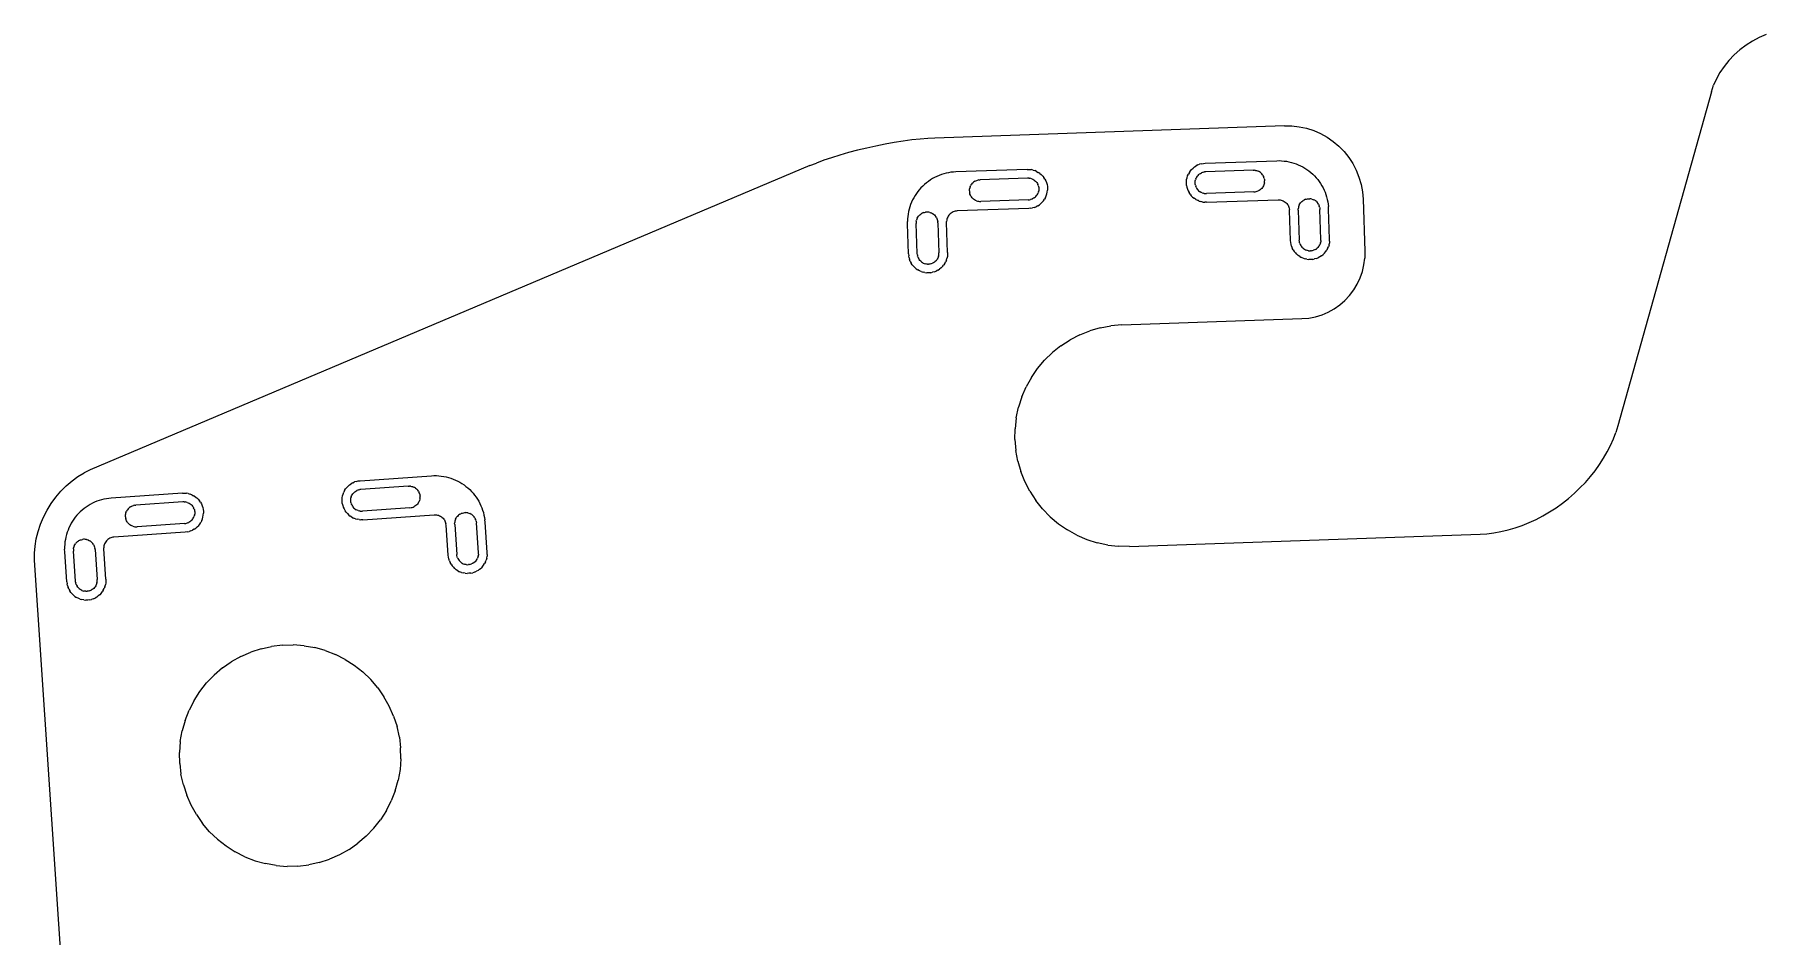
# Model space of a CAD drawing. Extents: x -45 to 62, y -48 to 31.
# Drawn here: x -44.66 to -4.9, y 10.12 to 30.88 of the extents above; entities that cross this region are included whole.
import ezdxf

# ---------------------------------------------------------------- set-up
doc = ezdxf.new("R2010")
doc.units = 0

msp = doc.modelspace()

# ---------------------------------------------------------------- linework, layer by layer
for p, q in [((-5.257, 30.629), (-5.398, 30.522)), ((-5.109, 30.724), (-5.257, 30.629)), ((-4.954, 30.806), (-5.109, 30.724)), ((-4.795, 30.875), (-4.954, 30.806)), ((-5.651, 30.278), (-5.76, 30.143)), ((-5.53, 30.405), (-5.651, 30.278)), ((-5.398, 30.522), (-5.53, 30.405)), ((-5.937, 29.856), (-6.004, 29.707)), ((-5.856, 30.002), (-5.937, 29.856)), ((-5.76, 30.143), (-5.856, 30.002)), ((-6.054, 29.556), (-8.206, 21.871)), ((-6.054, 29.556), (-6.004, 29.707)), ((-15.883, 28.775), (-23.929, 28.494)), ((-15.883, 28.775), (-15.712, 28.773)), ((-15.712, 28.773), (-15.541, 28.754)), ((-15.541, 28.754), (-15.373, 28.718)), ((-15.373, 28.718), (-15.21, 28.666)), ((-15.21, 28.666), (-15.052, 28.598)), ((-25.5, 28.262), (-25.711, 28.211)), ((-25.287, 28.309), (-25.5, 28.262)), ((-25.074, 28.352), (-25.287, 28.309)), ((-24.864, 28.39), (-25.074, 28.352)), ((-24.658, 28.422), (-24.864, 28.39)), ((-24.46, 28.45), (-24.658, 28.422)), ((-24.271, 28.471), (-24.46, 28.45)), ((-24.093, 28.486), (-24.271, 28.471)), ((-23.929, 28.494), (-24.093, 28.486)), ((-15.052, 28.598), (-14.902, 28.515)), ((-14.902, 28.515), (-14.76, 28.417)), ((-14.76, 28.417), (-14.629, 28.306)), ((-14.629, 28.306), (-14.51, 28.183)), ((-26.81, 27.858), (-43.373, 20.859)), ((-26.81, 27.858), (-26.657, 27.919)), ((-26.49, 27.981), (-26.657, 27.919)), ((-26.31, 28.041), (-26.49, 27.981)), ((-26.118, 28.1), (-26.31, 28.041)), ((-25.918, 28.157), (-26.118, 28.1)), ((-25.711, 28.211), (-25.918, 28.157)), ((-17.952, 27.83), (-17.987, 27.803)), ((-17.952, 27.83), (-17.915, 27.854)), ((-17.876, 27.874), (-17.915, 27.854)), ((-17.876, 27.874), (-17.835, 27.891)), ((-17.793, 27.903), (-17.835, 27.891)), ((-17.793, 27.903), (-17.749, 27.911)), ((-17.749, 27.911), (-17.705, 27.915)), ((-17.705, 27.915), (-16.061, 27.972)), ((-16.061, 27.972), (-16.004, 27.973)), ((-16.004, 27.973), (-15.948, 27.97)), ((-15.948, 27.97), (-15.891, 27.965)), ((-15.891, 27.965), (-15.835, 27.958)), ((-15.835, 27.958), (-15.779, 27.947)), ((-15.779, 27.947), (-15.724, 27.934)), ((-15.724, 27.934), (-15.67, 27.918)), ((-15.67, 27.918), (-15.616, 27.9)), ((-15.616, 27.9), (-15.564, 27.878)), ((-15.564, 27.878), (-15.512, 27.855)), ((-15.512, 27.855), (-15.462, 27.829)), ((-14.51, 28.183), (-14.403, 28.049)), ((-14.403, 28.049), (-14.309, 27.905)), ((-14.309, 27.905), (-14.231, 27.753)), ((-24.126, 27.463), (-24.17, 27.427)), ((-24.081, 27.497), (-24.126, 27.463)), ((-24.034, 27.529), (-24.081, 27.497)), ((-23.986, 27.559), (-24.034, 27.529)), ((-23.936, 27.586), (-23.986, 27.559)), ((-23.885, 27.611), (-23.936, 27.586)), ((-23.833, 27.633), (-23.885, 27.611)), ((-23.78, 27.653), (-23.833, 27.633)), ((-23.726, 27.67), (-23.78, 27.653)), ((-23.671, 27.684), (-23.726, 27.67)), ((-23.616, 27.696), (-23.671, 27.684)), ((-23.56, 27.705), (-23.616, 27.696)), ((-23.503, 27.711), (-23.56, 27.705)), ((-23.447, 27.714), (-23.503, 27.711)), ((-21.803, 27.772), (-23.447, 27.714)), ((-23.085, 27.435), (-23.099, 27.415)), ((-23.069, 27.454), (-23.085, 27.435)), ((-23.069, 27.454), (-23.051, 27.471)), ((-23.032, 27.486), (-23.051, 27.471)), ((-23.012, 27.499), (-23.032, 27.486)), ((-23.012, 27.499), (-22.99, 27.511)), ((-22.99, 27.511), (-22.967, 27.52)), ((-22.967, 27.52), (-22.944, 27.527)), ((-22.919, 27.531), (-22.944, 27.527)), ((-22.919, 27.531), (-22.89, 27.533)), ((-21.801, 27.571), (-22.89, 27.533)), ((-21.803, 27.772), (-21.759, 27.771)), ((-21.771, 27.571), (-21.801, 27.571)), ((-21.771, 27.571), (-21.747, 27.568)), ((-21.759, 27.771), (-21.715, 27.766)), ((-21.723, 27.563), (-21.747, 27.568)), ((-21.699, 27.556), (-21.723, 27.563)), ((-21.671, 27.757), (-21.715, 27.766)), ((-21.699, 27.556), (-21.677, 27.546)), ((-21.677, 27.546), (-21.656, 27.534)), ((-21.671, 27.757), (-21.629, 27.743)), ((-21.656, 27.534), (-21.635, 27.52)), ((-21.635, 27.52), (-21.617, 27.504)), ((-21.589, 27.726), (-21.629, 27.743)), ((-21.617, 27.504), (-21.6, 27.487)), ((-21.6, 27.487), (-21.584, 27.468)), ((-21.589, 27.726), (-21.55, 27.704)), ((-21.584, 27.468), (-21.571, 27.447)), ((-21.571, 27.447), (-21.56, 27.425)), ((-21.514, 27.679), (-21.55, 27.704)), ((-21.514, 27.679), (-21.48, 27.651)), ((-21.48, 27.651), (-21.449, 27.619)), ((-21.449, 27.619), (-21.422, 27.585)), ((-21.398, 27.548), (-21.422, 27.585)), ((-21.398, 27.548), (-21.377, 27.508)), ((-21.377, 27.508), (-21.361, 27.467)), ((-21.361, 27.467), (-21.349, 27.425)), ((-18.139, 27.493), (-18.134, 27.537)), ((-18.139, 27.449), (-18.139, 27.493)), ((-18.135, 27.405), (-18.139, 27.449)), ((-18.134, 27.537), (-18.124, 27.58)), ((-18.124, 27.58), (-18.111, 27.622)), ((-18.111, 27.622), (-18.093, 27.663)), ((-18.072, 27.702), (-18.093, 27.663)), ((-18.072, 27.702), (-18.047, 27.738)), ((-18.047, 27.738), (-18.019, 27.772)), ((-18.019, 27.772), (-17.987, 27.803)), ((-17.939, 27.481), (-17.936, 27.505)), ((-17.939, 27.456), (-17.939, 27.481)), ((-17.937, 27.432), (-17.939, 27.456)), ((-17.933, 27.408), (-17.937, 27.432)), ((-17.936, 27.505), (-17.931, 27.529)), ((-17.923, 27.552), (-17.931, 27.529)), ((-17.923, 27.552), (-17.914, 27.575)), ((-17.914, 27.575), (-17.902, 27.596)), ((-17.902, 27.596), (-17.888, 27.617)), ((-17.888, 27.617), (-17.872, 27.635)), ((-17.872, 27.635), (-17.855, 27.652)), ((-17.855, 27.652), (-17.835, 27.668)), ((-17.835, 27.668), (-17.815, 27.681)), ((-17.815, 27.681), (-17.793, 27.692)), ((-17.77, 27.701), (-17.793, 27.692)), ((-17.747, 27.708), (-17.77, 27.701)), ((-17.747, 27.708), (-17.723, 27.712)), ((-17.693, 27.715), (-17.723, 27.712)), ((-16.604, 27.753), (-17.693, 27.715)), ((-16.604, 27.753), (-16.574, 27.753)), ((-16.55, 27.75), (-16.574, 27.753)), ((-16.55, 27.75), (-16.526, 27.745)), ((-16.526, 27.745), (-16.503, 27.737)), ((-16.503, 27.737), (-16.48, 27.728)), ((-16.459, 27.716), (-16.48, 27.728)), ((-16.438, 27.702), (-16.459, 27.716)), ((-16.438, 27.702), (-16.42, 27.686)), ((-16.403, 27.668), (-16.42, 27.686)), ((-16.387, 27.649), (-16.403, 27.668)), ((-16.374, 27.629), (-16.387, 27.649)), ((-16.374, 27.629), (-16.363, 27.607)), ((-16.354, 27.584), (-16.363, 27.607)), ((-16.349, 27.439), (-16.356, 27.416)), ((-16.347, 27.561), (-16.354, 27.584)), ((-16.344, 27.463), (-16.349, 27.439)), ((-16.347, 27.561), (-16.343, 27.536)), ((-16.344, 27.463), (-16.341, 27.487)), ((-16.343, 27.536), (-16.34, 27.512)), ((-16.341, 27.487), (-16.34, 27.512)), ((-15.462, 27.829), (-15.413, 27.8)), ((-15.413, 27.8), (-15.366, 27.769)), ((-15.366, 27.769), (-15.32, 27.736)), ((-15.32, 27.736), (-15.276, 27.7)), ((-15.276, 27.7), (-15.233, 27.662)), ((-15.233, 27.662), (-15.193, 27.623)), ((-15.193, 27.623), (-15.154, 27.581)), ((-15.154, 27.581), (-15.118, 27.538)), ((-15.118, 27.538), (-15.083, 27.493)), ((-15.083, 27.493), (-15.052, 27.446)), ((-15.052, 27.446), (-15.022, 27.397)), ((-14.231, 27.753), (-14.167, 27.593)), ((-14.167, 27.593), (-14.12, 27.428)), ((-24.443, 27.068), (-24.467, 27.017)), ((-24.417, 27.119), (-24.443, 27.068)), ((-24.388, 27.168), (-24.417, 27.119)), ((-24.357, 27.215), (-24.388, 27.168)), ((-24.324, 27.261), (-24.357, 27.215)), ((-24.289, 27.305), (-24.324, 27.261)), ((-24.251, 27.348), (-24.289, 27.305)), ((-24.211, 27.388), (-24.251, 27.348)), ((-24.17, 27.427), (-24.211, 27.388)), ((-23.136, 27.299), (-23.133, 27.324)), ((-23.136, 27.275), (-23.136, 27.299)), ((-23.136, 27.275), (-23.134, 27.25)), ((-23.134, 27.25), (-23.129, 27.226)), ((-23.128, 27.348), (-23.133, 27.324)), ((-23.123, 27.203), (-23.129, 27.226)), ((-23.12, 27.371), (-23.128, 27.348)), ((-23.114, 27.18), (-23.123, 27.203)), ((-23.12, 27.371), (-23.111, 27.393)), ((-23.102, 27.158), (-23.114, 27.18)), ((-23.099, 27.415), (-23.111, 27.393)), ((-23.089, 27.137), (-23.102, 27.158)), ((-23.074, 27.118), (-23.089, 27.137)), ((-23.057, 27.101), (-23.074, 27.118)), ((-23.038, 27.085), (-23.057, 27.101)), ((-23.018, 27.071), (-23.038, 27.085)), ((-22.996, 27.059), (-23.018, 27.071)), ((-22.974, 27.049), (-22.996, 27.059)), ((-22.974, 27.049), (-22.95, 27.042)), ((-22.95, 27.042), (-22.926, 27.037)), ((-22.926, 27.037), (-22.902, 27.034)), ((-22.902, 27.034), (-22.873, 27.034)), ((-21.783, 27.072), (-22.873, 27.034)), ((-21.783, 27.072), (-21.754, 27.074)), ((-21.754, 27.074), (-21.73, 27.079)), ((-21.706, 27.085), (-21.73, 27.079)), ((-21.706, 27.085), (-21.683, 27.095)), ((-21.662, 27.106), (-21.683, 27.095)), ((-21.641, 27.119), (-21.662, 27.106)), ((-21.641, 27.119), (-21.622, 27.134)), ((-21.622, 27.134), (-21.604, 27.151)), ((-21.604, 27.151), (-21.588, 27.17)), ((-21.588, 27.17), (-21.575, 27.19)), ((-21.575, 27.19), (-21.563, 27.212)), ((-21.563, 27.212), (-21.553, 27.234)), ((-21.551, 27.403), (-21.56, 27.425)), ((-21.546, 27.258), (-21.553, 27.234)), ((-21.551, 27.403), (-21.544, 27.379)), ((-21.546, 27.258), (-21.54, 27.282)), ((-21.544, 27.379), (-21.539, 27.355)), ((-21.538, 27.306), (-21.54, 27.282)), ((-21.539, 27.355), (-21.537, 27.331)), ((-21.537, 27.331), (-21.538, 27.306)), ((-21.458, 27.015), (-21.429, 27.049)), ((-21.429, 27.049), (-21.404, 27.085)), ((-21.383, 27.124), (-21.404, 27.085)), ((-21.383, 27.124), (-21.365, 27.164)), ((-21.365, 27.164), (-21.352, 27.206)), ((-21.352, 27.206), (-21.343, 27.249)), ((-21.349, 27.425), (-21.341, 27.382)), ((-21.343, 27.249), (-21.338, 27.293)), ((-21.341, 27.382), (-21.337, 27.338)), ((-21.337, 27.338), (-21.338, 27.293)), ((-18.135, 27.405), (-18.127, 27.362)), ((-18.127, 27.362), (-18.115, 27.319)), ((-18.115, 27.319), (-18.099, 27.278)), ((-18.099, 27.278), (-18.079, 27.239)), ((-18.055, 27.202), (-18.079, 27.239)), ((-18.055, 27.202), (-18.027, 27.167)), ((-18.027, 27.167), (-17.996, 27.136)), ((-17.996, 27.136), (-17.963, 27.107)), ((-17.926, 27.082), (-17.963, 27.107)), ((-17.933, 27.408), (-17.926, 27.384)), ((-17.917, 27.361), (-17.926, 27.384)), ((-17.926, 27.082), (-17.888, 27.061)), ((-17.917, 27.361), (-17.905, 27.34)), ((-17.905, 27.34), (-17.892, 27.319)), ((-17.892, 27.319), (-17.877, 27.3)), ((-17.847, 27.043), (-17.888, 27.061)), ((-17.877, 27.3), (-17.86, 27.282)), ((-17.86, 27.282), (-17.841, 27.266)), ((-17.847, 27.043), (-17.805, 27.03)), ((-17.841, 27.266), (-17.821, 27.253)), ((-17.799, 27.241), (-17.821, 27.253)), ((-17.777, 27.231), (-17.799, 27.241)), ((-17.777, 27.231), (-17.754, 27.223)), ((-17.73, 27.218), (-17.754, 27.223)), ((-17.73, 27.218), (-17.705, 27.216)), ((-17.705, 27.216), (-17.676, 27.215)), ((-16.586, 27.253), (-17.676, 27.215)), ((-17.674, 27.015), (-16.03, 27.073)), ((-16.586, 27.253), (-16.557, 27.256)), ((-16.557, 27.256), (-16.533, 27.26)), ((-16.533, 27.26), (-16.509, 27.267)), ((-16.509, 27.267), (-16.487, 27.276)), ((-16.465, 27.287), (-16.487, 27.276)), ((-16.444, 27.301), (-16.465, 27.287)), ((-16.425, 27.316), (-16.444, 27.301)), ((-16.407, 27.333), (-16.425, 27.316)), ((-16.392, 27.352), (-16.407, 27.333)), ((-16.378, 27.372), (-16.392, 27.352)), ((-16.366, 27.393), (-16.378, 27.372)), ((-16.356, 27.416), (-16.366, 27.393)), ((-16.03, 27.073), (-16.005, 27.072)), ((-16.005, 27.072), (-15.98, 27.069)), ((-15.98, 27.069), (-15.955, 27.064)), ((-15.955, 27.064), (-15.932, 27.057)), ((-15.932, 27.057), (-15.909, 27.047)), ((-15.909, 27.047), (-15.887, 27.035)), ((-15.887, 27.035), (-15.866, 27.02)), ((-15.482, 27.035), (-15.499, 27.018)), ((-15.482, 27.035), (-15.462, 27.05)), ((-15.442, 27.063), (-15.462, 27.05)), ((-15.442, 27.063), (-15.42, 27.075)), ((-15.397, 27.084), (-15.42, 27.075)), ((-15.397, 27.084), (-15.374, 27.09)), ((-15.374, 27.09), (-15.35, 27.095)), ((-15.35, 27.095), (-15.325, 27.097)), ((-15.325, 27.097), (-15.301, 27.097)), ((-15.276, 27.094), (-15.301, 27.097)), ((-15.252, 27.089), (-15.276, 27.094)), ((-15.252, 27.089), (-15.229, 27.081)), ((-15.229, 27.081), (-15.206, 27.072)), ((-15.185, 27.06), (-15.206, 27.072)), ((-15.165, 27.046), (-15.185, 27.06)), ((-15.146, 27.03), (-15.165, 27.046)), ((-15.022, 27.397), (-14.995, 27.348)), ((-14.995, 27.348), (-14.97, 27.297)), ((-14.97, 27.297), (-14.948, 27.245)), ((-14.948, 27.245), (-14.928, 27.191)), ((-14.928, 27.191), (-14.911, 27.137)), ((-14.911, 27.137), (-14.897, 27.082)), ((-14.897, 27.082), (-14.885, 27.027)), ((-14.12, 27.428), (-14.089, 27.259)), ((-14.089, 27.259), (-14.074, 27.088)), ((-14.074, 27.088), (-14.032, 25.888)), ((-24.554, 26.689), (-24.559, 26.633)), ((-24.546, 26.745), (-24.554, 26.689)), ((-24.536, 26.801), (-24.546, 26.745)), ((-24.523, 26.856), (-24.536, 26.801)), ((-24.507, 26.911), (-24.523, 26.856)), ((-24.488, 26.964), (-24.507, 26.911)), ((-24.467, 27.017), (-24.488, 26.964)), ((-24.335, 26.65), (-24.345, 26.628)), ((-24.335, 26.65), (-24.323, 26.672)), ((-24.323, 26.672), (-24.31, 26.692)), ((-24.294, 26.711), (-24.31, 26.692)), ((-24.294, 26.711), (-24.276, 26.728)), ((-24.276, 26.728), (-24.257, 26.743)), ((-24.257, 26.743), (-24.236, 26.756)), ((-24.215, 26.767), (-24.236, 26.756)), ((-24.192, 26.777), (-24.215, 26.767)), ((-24.192, 26.777), (-24.168, 26.783)), ((-24.168, 26.783), (-24.144, 26.788)), ((-24.12, 26.79), (-24.144, 26.788)), ((-24.095, 26.789), (-24.12, 26.79)), ((-24.071, 26.787), (-24.095, 26.789)), ((-24.047, 26.782), (-24.071, 26.787)), ((-24.047, 26.782), (-24.024, 26.774)), ((-24.001, 26.764), (-24.024, 26.774)), ((-24.001, 26.764), (-23.98, 26.753)), ((-23.959, 26.739), (-23.98, 26.753)), ((-23.959, 26.739), (-23.941, 26.723)), ((-23.941, 26.723), (-23.924, 26.705)), ((-23.908, 26.686), (-23.924, 26.705)), ((-23.895, 26.666), (-23.908, 26.686)), ((-23.895, 26.666), (-23.884, 26.644)), ((-23.884, 26.644), (-23.875, 26.621)), ((-23.645, 26.649), (-23.653, 26.625)), ((-23.635, 26.672), (-23.645, 26.649)), ((-23.623, 26.694), (-23.635, 26.672)), ((-23.609, 26.715), (-23.623, 26.694)), ((-23.593, 26.734), (-23.609, 26.715)), ((-23.575, 26.751), (-23.593, 26.734)), ((-23.555, 26.767), (-23.575, 26.751)), ((-23.534, 26.78), (-23.555, 26.767)), ((-23.512, 26.792), (-23.534, 26.78)), ((-23.489, 26.801), (-23.512, 26.792)), ((-23.465, 26.808), (-23.489, 26.801)), ((-23.44, 26.813), (-23.465, 26.808)), ((-23.415, 26.815), (-23.44, 26.813)), ((-21.771, 26.872), (-23.415, 26.815)), ((-21.727, 26.876), (-21.771, 26.872)), ((-21.727, 26.876), (-21.684, 26.884)), ((-21.641, 26.896), (-21.684, 26.884)), ((-21.641, 26.896), (-21.6, 26.912)), ((-21.561, 26.933), (-21.6, 26.912)), ((-21.561, 26.933), (-21.524, 26.957)), ((-21.49, 26.984), (-21.524, 26.957)), ((-21.49, 26.984), (-21.458, 27.015)), ((-17.762, 27.021), (-17.805, 27.03)), ((-17.762, 27.021), (-17.718, 27.016)), ((-17.674, 27.015), (-17.718, 27.016)), ((-15.866, 27.02), (-15.847, 27.004)), ((-15.847, 27.004), (-15.829, 26.986)), ((-15.829, 26.986), (-15.814, 26.967)), ((-15.814, 26.967), (-15.8, 26.946)), ((-15.8, 26.946), (-15.789, 26.923)), ((-15.789, 26.923), (-15.78, 26.9)), ((-15.78, 26.9), (-15.773, 26.876)), ((-15.773, 26.876), (-15.768, 26.852)), ((-15.766, 26.827), (-15.768, 26.852)), ((-15.742, 26.132), (-15.766, 26.827)), ((-15.563, 26.887), (-15.566, 26.863)), ((-15.566, 26.834), (-15.566, 26.863)), ((-15.566, 26.834), (-15.542, 26.144)), ((-15.558, 26.911), (-15.563, 26.887)), ((-15.55, 26.935), (-15.558, 26.911)), ((-15.541, 26.957), (-15.55, 26.935)), ((-15.541, 26.957), (-15.529, 26.979)), ((-15.529, 26.979), (-15.515, 26.999)), ((-15.499, 27.018), (-15.515, 26.999)), ((-15.146, 27.03), (-15.129, 27.012)), ((-15.114, 26.993), (-15.129, 27.012)), ((-15.1, 26.973), (-15.114, 26.993)), ((-15.1, 26.973), (-15.089, 26.951)), ((-15.089, 26.951), (-15.08, 26.928)), ((-15.073, 26.905), (-15.08, 26.928)), ((-15.073, 26.905), (-15.069, 26.88)), ((-15.069, 26.88), (-15.066, 26.851)), ((-15.042, 26.161), (-15.066, 26.851)), ((-14.885, 27.027), (-14.876, 26.971)), ((-14.876, 26.971), (-14.87, 26.915)), ((-14.867, 26.858), (-14.87, 26.915)), ((-14.842, 26.163), (-14.867, 26.858)), ((-24.559, 26.633), (-24.561, 26.576)), ((-24.561, 26.52), (-24.561, 26.576)), ((-24.536, 25.825), (-24.561, 26.52)), ((-24.36, 26.556), (-24.361, 26.527)), ((-24.337, 25.837), (-24.361, 26.527)), ((-24.358, 26.58), (-24.36, 26.556)), ((-24.358, 26.58), (-24.352, 26.604)), ((-24.345, 26.628), (-24.352, 26.604)), ((-23.875, 26.621), (-23.868, 26.597)), ((-23.868, 26.597), (-23.864, 26.573)), ((-23.861, 26.544), (-23.864, 26.573)), ((-23.861, 26.544), (-23.837, 25.854)), ((-23.658, 26.601), (-23.661, 26.576)), ((-23.661, 26.551), (-23.661, 26.576)), ((-23.637, 25.856), (-23.661, 26.551)), ((-23.653, 26.625), (-23.658, 26.601)), ((-23.837, 25.825), (-23.837, 25.854)), ((-23.637, 25.856), (-23.638, 25.812)), ((-15.738, 26.088), (-15.742, 26.132)), ((-15.73, 26.045), (-15.738, 26.088)), ((-15.718, 26.002), (-15.73, 26.045)), ((-15.718, 26.002), (-15.702, 25.961)), ((-15.681, 25.922), (-15.702, 25.961)), ((-15.681, 25.922), (-15.657, 25.885)), ((-15.63, 25.85), (-15.657, 25.885)), ((-15.63, 25.85), (-15.61, 25.83)), ((-15.54, 26.115), (-15.542, 26.144)), ((-15.535, 26.091), (-15.54, 26.115)), ((-15.528, 26.067), (-15.535, 26.091)), ((-15.528, 26.067), (-15.519, 26.044)), ((-15.519, 26.044), (-15.508, 26.022)), ((-15.508, 26.022), (-15.495, 26.002)), ((-15.495, 26.002), (-15.479, 25.983)), ((-15.466, 25.969), (-15.479, 25.983)), ((-15.466, 25.969), (-15.462, 25.965)), ((-15.462, 25.965), (-15.444, 25.949)), ((-15.444, 25.949), (-15.423, 25.935)), ((-15.423, 25.935), (-15.402, 25.924)), ((-15.402, 25.924), (-15.38, 25.914)), ((-15.356, 25.906), (-15.38, 25.914)), ((-15.332, 25.901), (-15.356, 25.906)), ((-15.332, 25.901), (-15.308, 25.898)), ((-15.308, 25.898), (-15.283, 25.898)), ((-15.259, 25.9), (-15.283, 25.898)), ((-15.259, 25.9), (-15.235, 25.905)), ((-15.235, 25.905), (-15.211, 25.911)), ((-15.188, 25.92), (-15.211, 25.911)), ((-15.167, 25.932), (-15.188, 25.92)), ((-15.167, 25.932), (-15.146, 25.945)), ((-15.127, 25.96), (-15.146, 25.945)), ((-15.109, 25.977), (-15.127, 25.96)), ((-15.109, 25.977), (-15.094, 25.996)), ((-15.094, 25.996), (-15.08, 26.016)), ((-15.08, 26.016), (-15.068, 26.038)), ((-15.058, 26.06), (-15.068, 26.038)), ((-15.051, 26.084), (-15.058, 26.06)), ((-15.051, 26.084), (-15.046, 26.108)), ((-15.043, 26.132), (-15.046, 26.108)), ((-15.043, 26.132), (-15.042, 26.161)), ((-14.963, 25.841), (-14.934, 25.875)), ((-14.934, 25.875), (-14.909, 25.911)), ((-14.888, 25.95), (-14.909, 25.911)), ((-14.888, 25.95), (-14.871, 25.99)), ((-14.857, 26.032), (-14.871, 25.99)), ((-14.857, 26.032), (-14.848, 26.075)), ((-14.843, 26.119), (-14.848, 26.075)), ((-14.843, 26.119), (-14.842, 26.163)), ((-14.032, 25.888), (-14.035, 25.731)), ((-24.536, 25.825), (-24.533, 25.781)), ((-24.525, 25.738), (-24.533, 25.781)), ((-24.525, 25.738), (-24.512, 25.695)), ((-24.496, 25.654), (-24.512, 25.695)), ((-24.496, 25.654), (-24.476, 25.615)), ((-24.452, 25.578), (-24.476, 25.615)), ((-24.452, 25.578), (-24.424, 25.543)), ((-24.424, 25.543), (-24.394, 25.512)), ((-24.36, 25.483), (-24.394, 25.512)), ((-24.36, 25.483), (-24.323, 25.458)), ((-24.334, 25.807), (-24.337, 25.837)), ((-24.334, 25.807), (-24.33, 25.783)), ((-24.323, 25.76), (-24.33, 25.783)), ((-24.323, 25.76), (-24.314, 25.737)), ((-24.285, 25.437), (-24.323, 25.458)), ((-24.314, 25.737), (-24.303, 25.715)), ((-24.289, 25.695), (-24.303, 25.715)), ((-24.274, 25.676), (-24.289, 25.695)), ((-24.257, 25.658), (-24.274, 25.676)), ((-24.257, 25.658), (-24.238, 25.642)), ((-24.238, 25.642), (-24.218, 25.628)), ((-24.197, 25.616), (-24.218, 25.628)), ((-24.197, 25.616), (-24.174, 25.607)), ((-24.174, 25.607), (-24.151, 25.599)), ((-24.127, 25.594), (-24.151, 25.599)), ((-24.102, 25.591), (-24.127, 25.594)), ((-24.102, 25.591), (-24.078, 25.591)), ((-24.054, 25.593), (-24.078, 25.591)), ((-24.029, 25.598), (-24.054, 25.593)), ((-24.029, 25.598), (-24.006, 25.604)), ((-24.006, 25.604), (-23.983, 25.613)), ((-23.961, 25.625), (-23.983, 25.613)), ((-23.941, 25.638), (-23.961, 25.625)), ((-23.922, 25.653), (-23.941, 25.638)), ((-23.904, 25.67), (-23.922, 25.653)), ((-23.9, 25.675), (-23.904, 25.67)), ((-23.9, 25.675), (-23.888, 25.689)), ((-23.861, 25.451), (-23.9, 25.431)), ((-23.874, 25.709), (-23.888, 25.689)), ((-23.862, 25.731), (-23.874, 25.709)), ((-23.853, 25.753), (-23.862, 25.731)), ((-23.861, 25.451), (-23.824, 25.475)), ((-23.845, 25.777), (-23.853, 25.753)), ((-23.845, 25.777), (-23.84, 25.8)), ((-23.84, 25.8), (-23.837, 25.825)), ((-23.789, 25.503), (-23.824, 25.475)), ((-23.758, 25.534), (-23.789, 25.503)), ((-23.758, 25.534), (-23.748, 25.546)), ((-23.748, 25.546), (-23.729, 25.567)), ((-23.704, 25.604), (-23.729, 25.567)), ((-23.704, 25.604), (-23.683, 25.642)), ((-23.665, 25.683), (-23.683, 25.642)), ((-23.665, 25.683), (-23.652, 25.725)), ((-23.642, 25.768), (-23.652, 25.725)), ((-23.638, 25.812), (-23.642, 25.768)), ((-15.61, 25.83), (-15.599, 25.819)), ((-15.565, 25.79), (-15.599, 25.819)), ((-15.529, 25.765), (-15.565, 25.79)), ((-15.529, 25.765), (-15.49, 25.744)), ((-15.45, 25.726), (-15.49, 25.744)), ((-15.45, 25.726), (-15.408, 25.713)), ((-15.364, 25.704), (-15.408, 25.713)), ((-15.364, 25.704), (-15.32, 25.699)), ((-15.276, 25.698), (-15.32, 25.699)), ((-15.232, 25.702), (-15.276, 25.698)), ((-15.232, 25.702), (-15.189, 25.71)), ((-15.146, 25.722), (-15.189, 25.71)), ((-15.146, 25.722), (-15.105, 25.738)), ((-15.066, 25.759), (-15.105, 25.738)), ((-15.029, 25.783), (-15.066, 25.759)), ((-15.029, 25.783), (-14.995, 25.81)), ((-14.963, 25.841), (-14.995, 25.81)), ((-14.089, 25.422), (-14.054, 25.575)), ((-14.054, 25.575), (-14.035, 25.731)), ((-24.244, 25.419), (-24.285, 25.437)), ((-24.244, 25.419), (-24.202, 25.406)), ((-24.159, 25.396), (-24.202, 25.406)), ((-24.159, 25.396), (-24.115, 25.392)), ((-24.071, 25.391), (-24.115, 25.392)), ((-24.027, 25.395), (-24.071, 25.391)), ((-24.027, 25.395), (-23.983, 25.403)), ((-23.941, 25.415), (-23.983, 25.403)), ((-23.941, 25.415), (-23.9, 25.431)), ((-14.288, 24.997), (-14.207, 25.131)), ((-14.207, 25.131), (-14.14, 25.274)), ((-14.14, 25.274), (-14.089, 25.422)), ((-14.736, 24.564), (-14.608, 24.654)), ((-14.608, 24.654), (-14.489, 24.757)), ((-14.489, 24.757), (-14.382, 24.871)), ((-14.382, 24.871), (-14.288, 24.997)), ((-19.628, 24.192), (-15.479, 24.337)), ((-15.479, 24.337), (-15.322, 24.35)), ((-15.322, 24.35), (-15.168, 24.38)), ((-15.168, 24.38), (-15.018, 24.426)), ((-15.018, 24.426), (-14.874, 24.487)), ((-14.874, 24.487), (-14.736, 24.564)), ((-20.596, 23.964), (-20.819, 23.849)), ((-20.596, 23.964), (-20.364, 24.056)), ((-20.123, 24.125), (-20.364, 24.056)), ((-20.123, 24.125), (-19.877, 24.171)), ((-19.628, 24.192), (-19.877, 24.171)), ((-21.404, 23.382), (-21.224, 23.557)), ((-21.029, 23.713), (-21.224, 23.557)), ((-21.029, 23.713), (-20.819, 23.849)), ((-21.707, 22.985), (-21.565, 23.191)), ((-21.565, 23.191), (-21.404, 23.382)), ((-21.927, 22.536), (-21.828, 22.766)), ((-21.707, 22.985), (-21.828, 22.766)), ((-22.056, 22.053), (-22.003, 22.298)), ((-21.927, 22.536), (-22.003, 22.298)), ((-22.056, 22.053), (-22.084, 21.804)), ((-8.206, 21.871), (-8.253, 21.72)), ((-22.087, 21.554), (-22.084, 21.804)), ((-22.087, 21.554), (-22.066, 21.305)), ((-8.376, 21.419), (-8.31, 21.569)), ((-8.31, 21.569), (-8.253, 21.72)), ((-22.021, 21.059), (-22.066, 21.305)), ((-8.629, 20.979), (-8.536, 21.123)), ((-8.536, 21.123), (-8.452, 21.27)), ((-8.452, 21.27), (-8.376, 21.419)), ((-43.795, 20.605), (-43.658, 20.705)), ((-43.658, 20.705), (-43.517, 20.789)), ((-43.373, 20.859), (-43.517, 20.789)), ((-37.16, 20.607), (-35.52, 20.721)), ((-35.52, 20.721), (-35.463, 20.724)), ((-35.463, 20.724), (-35.406, 20.724)), ((-35.406, 20.724), (-35.35, 20.721)), ((-35.35, 20.721), (-35.293, 20.715)), ((-35.293, 20.715), (-35.237, 20.706)), ((-35.237, 20.706), (-35.182, 20.695)), ((-35.182, 20.695), (-35.127, 20.681)), ((-35.127, 20.681), (-35.072, 20.665)), ((-22.021, 21.059), (-21.952, 20.818)), ((-21.859, 20.586), (-21.952, 20.818)), ((-8.956, 20.568), (-8.84, 20.701)), ((-8.84, 20.701), (-8.731, 20.838)), ((-8.731, 20.838), (-8.629, 20.979)), ((-44.166, 20.23), (-44.05, 20.366)), ((-44.05, 20.366), (-43.926, 20.492)), ((-43.926, 20.492), (-43.795, 20.605)), ((-41.25, 20.321), (-42.891, 20.206)), ((-41.25, 20.321), (-41.206, 20.322)), ((-41.206, 20.322), (-41.162, 20.318)), ((-41.119, 20.31), (-41.162, 20.318)), ((-41.119, 20.31), (-41.076, 20.298)), ((-41.035, 20.282), (-41.076, 20.298)), ((-41.035, 20.282), (-40.996, 20.262)), ((-37.568, 20.258), (-37.556, 20.301)), ((-37.556, 20.301), (-37.54, 20.342)), ((-37.52, 20.381), (-37.54, 20.342)), ((-37.52, 20.381), (-37.496, 20.418)), ((-37.496, 20.418), (-37.469, 20.453)), ((-37.469, 20.453), (-37.438, 20.485)), ((-37.405, 20.514), (-37.438, 20.485)), ((-37.405, 20.514), (-37.368, 20.539)), ((-37.33, 20.56), (-37.368, 20.539)), ((-37.357, 20.26), (-37.346, 20.282)), ((-37.346, 20.282), (-37.333, 20.302)), ((-37.333, 20.302), (-37.318, 20.322)), ((-37.33, 20.56), (-37.289, 20.578)), ((-37.318, 20.322), (-37.301, 20.339)), ((-37.301, 20.339), (-37.282, 20.355)), ((-37.247, 20.592), (-37.289, 20.578)), ((-37.282, 20.355), (-37.262, 20.369)), ((-37.262, 20.369), (-37.241, 20.381)), ((-37.247, 20.592), (-37.204, 20.601)), ((-37.218, 20.391), (-37.241, 20.381)), ((-37.195, 20.399), (-37.218, 20.391)), ((-37.204, 20.601), (-37.16, 20.607)), ((-37.195, 20.399), (-37.171, 20.404)), ((-37.142, 20.407), (-37.171, 20.404)), ((-36.054, 20.483), (-37.142, 20.407)), ((-36.054, 20.483), (-36.025, 20.484)), ((-36, 20.482), (-36.025, 20.484)), ((-36, 20.482), (-35.976, 20.478)), ((-35.976, 20.478), (-35.953, 20.471)), ((-35.953, 20.471), (-35.93, 20.462)), ((-35.908, 20.451), (-35.93, 20.462)), ((-35.887, 20.438), (-35.908, 20.451)), ((-35.887, 20.438), (-35.868, 20.423)), ((-35.85, 20.406), (-35.868, 20.423)), ((-35.834, 20.387), (-35.85, 20.406)), ((-35.82, 20.367), (-35.834, 20.387)), ((-35.82, 20.367), (-35.808, 20.346)), ((-35.798, 20.323), (-35.808, 20.346)), ((-35.791, 20.3), (-35.798, 20.323)), ((-35.791, 20.3), (-35.786, 20.276)), ((-35.786, 20.276), (-35.783, 20.252)), ((-35.072, 20.665), (-35.019, 20.645)), ((-35.019, 20.645), (-34.967, 20.623)), ((-34.967, 20.623), (-34.916, 20.599)), ((-34.916, 20.599), (-34.866, 20.572)), ((-34.866, 20.572), (-34.817, 20.543)), ((-34.817, 20.543), (-34.77, 20.511)), ((-34.77, 20.511), (-34.725, 20.477)), ((-34.725, 20.477), (-34.681, 20.441)), ((-34.681, 20.441), (-34.639, 20.403)), ((-34.639, 20.403), (-34.599, 20.362)), ((-34.599, 20.362), (-34.561, 20.32)), ((-34.561, 20.32), (-34.526, 20.276)), ((-34.526, 20.276), (-34.492, 20.231)), ((-21.744, 20.363), (-21.859, 20.586)), ((-21.744, 20.363), (-21.608, 20.153)), ((-9.344, 20.2), (-9.209, 20.317)), ((-9.209, 20.317), (-9.079, 20.44)), ((-9.079, 20.44), (-8.956, 20.568)), ((-44.449, 19.769), (-44.367, 19.93)), ((-44.367, 19.93), (-44.272, 20.084)), ((-44.272, 20.084), (-44.166, 20.23)), ((-43.604, 19.893), (-43.644, 19.853)), ((-43.562, 19.931), (-43.604, 19.893)), ((-43.518, 19.967), (-43.562, 19.931)), ((-43.472, 20.001), (-43.518, 19.967)), ((-43.425, 20.032), (-43.472, 20.001)), ((-43.376, 20.061), (-43.425, 20.032)), ((-43.326, 20.087), (-43.376, 20.061)), ((-43.275, 20.111), (-43.326, 20.087)), ((-43.222, 20.133), (-43.275, 20.111)), ((-43.169, 20.152), (-43.222, 20.133)), ((-43.115, 20.168), (-43.169, 20.152)), ((-43.06, 20.182), (-43.115, 20.168)), ((-43.004, 20.192), (-43.06, 20.182)), ((-42.948, 20.201), (-43.004, 20.192)), ((-42.891, 20.206), (-42.948, 20.201)), ((-42.553, 19.874), (-42.544, 19.897)), ((-42.533, 19.919), (-42.544, 19.897)), ((-42.52, 19.94), (-42.533, 19.919)), ((-42.505, 19.959), (-42.52, 19.94)), ((-42.505, 19.959), (-42.488, 19.977)), ((-42.469, 19.992), (-42.488, 19.977)), ((-42.449, 20.007), (-42.469, 19.992)), ((-42.449, 20.007), (-42.428, 20.019)), ((-42.428, 20.019), (-42.405, 20.028)), ((-42.405, 20.028), (-42.382, 20.036)), ((-42.358, 20.041), (-42.382, 20.036)), ((-42.358, 20.041), (-42.329, 20.045)), ((-41.241, 20.121), (-42.329, 20.045)), ((-41.212, 20.121), (-41.241, 20.121)), ((-41.212, 20.121), (-41.188, 20.119)), ((-41.163, 20.115), (-41.188, 20.119)), ((-41.14, 20.109), (-41.163, 20.115)), ((-41.14, 20.109), (-41.117, 20.1)), ((-41.117, 20.1), (-41.095, 20.089)), ((-41.095, 20.089), (-41.075, 20.075)), ((-41.075, 20.075), (-41.055, 20.06)), ((-41.055, 20.06), (-41.038, 20.043)), ((-41.038, 20.043), (-41.022, 20.025)), ((-41.022, 20.025), (-41.008, 20.005)), ((-41.008, 20.005), (-40.996, 19.983)), ((-40.959, 20.239), (-40.996, 20.262)), ((-40.986, 19.961), (-40.996, 19.983)), ((-40.986, 19.961), (-40.978, 19.937)), ((-40.978, 19.937), (-40.973, 19.913)), ((-40.973, 19.913), (-40.97, 19.889)), ((-40.97, 19.889), (-40.969, 19.865)), ((-40.959, 20.239), (-40.924, 20.211)), ((-40.924, 20.211), (-40.892, 20.181)), ((-40.892, 20.181), (-40.863, 20.147)), ((-40.838, 20.111), (-40.863, 20.147)), ((-40.838, 20.111), (-40.816, 20.073)), ((-40.816, 20.073), (-40.799, 20.032)), ((-40.799, 20.032), (-40.785, 19.99)), ((-40.785, 19.99), (-40.775, 19.947)), ((-40.775, 19.947), (-40.77, 19.903)), ((-40.77, 19.903), (-40.769, 19.859)), ((-37.579, 20.17), (-37.575, 20.215)), ((-37.578, 20.126), (-37.579, 20.17)), ((-37.573, 20.082), (-37.578, 20.126)), ((-37.575, 20.215), (-37.568, 20.258)), ((-37.573, 20.082), (-37.563, 20.039)), ((-37.563, 20.039), (-37.55, 19.997)), ((-37.55, 19.997), (-37.532, 19.957)), ((-37.532, 19.957), (-37.51, 19.918)), ((-37.485, 19.882), (-37.51, 19.918)), ((-37.485, 19.882), (-37.456, 19.849)), ((-37.379, 20.165), (-37.377, 20.189)), ((-37.378, 20.14), (-37.379, 20.165)), ((-37.375, 20.116), (-37.378, 20.14)), ((-37.377, 20.189), (-37.373, 20.213)), ((-37.37, 20.092), (-37.375, 20.116)), ((-37.366, 20.237), (-37.373, 20.213)), ((-37.37, 20.092), (-37.362, 20.069)), ((-37.366, 20.237), (-37.357, 20.26)), ((-37.353, 20.046), (-37.362, 20.069)), ((-37.353, 20.046), (-37.341, 20.025)), ((-37.341, 20.025), (-37.327, 20.005)), ((-37.327, 20.005), (-37.311, 19.986)), ((-37.311, 19.986), (-37.293, 19.969)), ((-37.293, 19.969), (-37.274, 19.954)), ((-37.274, 19.954), (-37.253, 19.941)), ((-37.231, 19.93), (-37.253, 19.941)), ((-37.208, 19.921), (-37.231, 19.93)), ((-37.208, 19.921), (-37.185, 19.914)), ((-37.161, 19.91), (-37.185, 19.914)), ((-37.161, 19.91), (-37.136, 19.908)), ((-37.136, 19.908), (-37.107, 19.909)), ((-36.019, 19.985), (-37.107, 19.909)), ((-36.019, 19.985), (-35.99, 19.988)), ((-35.99, 19.988), (-35.966, 19.993)), ((-35.966, 19.993), (-35.943, 20.001)), ((-35.943, 20.001), (-35.92, 20.011)), ((-35.899, 20.023), (-35.92, 20.011)), ((-35.879, 20.037), (-35.899, 20.023)), ((-35.86, 20.053), (-35.879, 20.037)), ((-35.843, 20.071), (-35.86, 20.053)), ((-35.828, 20.09), (-35.843, 20.071)), ((-35.815, 20.111), (-35.828, 20.09)), ((-35.804, 20.132), (-35.815, 20.111)), ((-35.795, 20.155), (-35.804, 20.132)), ((-35.788, 20.179), (-35.795, 20.155)), ((-35.784, 20.203), (-35.788, 20.179)), ((-35.784, 20.203), (-35.782, 20.227)), ((-35.782, 20.227), (-35.783, 20.252)), ((-34.492, 20.231), (-34.461, 20.183)), ((-34.461, 20.183), (-34.432, 20.135)), ((-34.432, 20.135), (-34.405, 20.085)), ((-34.405, 20.085), (-34.381, 20.033)), ((-34.381, 20.033), (-34.36, 19.981)), ((-34.36, 19.981), (-34.341, 19.927)), ((-34.341, 19.927), (-34.325, 19.873)), ((-21.452, 19.958), (-21.608, 20.153)), ((-21.452, 19.958), (-21.278, 19.778)), ((-9.935, 19.798), (-9.781, 19.888)), ((-9.781, 19.888), (-9.631, 19.985)), ((-9.631, 19.985), (-9.485, 20.089)), ((-9.485, 20.089), (-9.344, 20.2)), ((-44.576, 19.437), (-44.519, 19.605)), ((-44.519, 19.605), (-44.449, 19.769)), ((-43.865, 19.526), (-43.887, 19.473)), ((-43.841, 19.577), (-43.865, 19.526)), ((-43.814, 19.627), (-43.841, 19.577)), ((-43.784, 19.675), (-43.814, 19.627)), ((-43.753, 19.722), (-43.784, 19.675)), ((-43.719, 19.768), (-43.753, 19.722)), ((-43.683, 19.811), (-43.719, 19.768)), ((-43.644, 19.853), (-43.683, 19.811)), ((-42.566, 19.802), (-42.564, 19.827)), ((-42.566, 19.778), (-42.566, 19.802)), ((-42.566, 19.778), (-42.563, 19.753)), ((-42.56, 19.851), (-42.564, 19.827)), ((-42.563, 19.753), (-42.557, 19.729)), ((-42.553, 19.874), (-42.56, 19.851)), ((-42.55, 19.706), (-42.557, 19.729)), ((-42.54, 19.684), (-42.55, 19.706)), ((-42.528, 19.662), (-42.54, 19.684)), ((-42.514, 19.642), (-42.528, 19.662)), ((-42.498, 19.623), (-42.514, 19.642)), ((-42.48, 19.606), (-42.498, 19.623)), ((-42.461, 19.591), (-42.48, 19.606)), ((-42.44, 19.578), (-42.461, 19.591)), ((-42.419, 19.567), (-42.44, 19.578)), ((-42.396, 19.558), (-42.419, 19.567)), ((-42.396, 19.558), (-42.372, 19.552)), ((-42.372, 19.552), (-42.348, 19.547)), ((-42.348, 19.547), (-42.323, 19.545)), ((-42.323, 19.545), (-42.294, 19.546)), ((-41.207, 19.622), (-42.294, 19.546)), ((-41.207, 19.622), (-41.177, 19.625)), ((-41.177, 19.625), (-41.153, 19.631)), ((-41.13, 19.638), (-41.153, 19.631)), ((-41.13, 19.638), (-41.108, 19.648)), ((-41.086, 19.66), (-41.108, 19.648)), ((-41.066, 19.674), (-41.086, 19.66)), ((-41.066, 19.674), (-41.048, 19.69)), ((-41.048, 19.69), (-41.031, 19.708)), ((-41.031, 19.708), (-41.015, 19.727)), ((-40.98, 19.491), (-41.018, 19.469)), ((-41.015, 19.727), (-41.002, 19.748)), ((-41.002, 19.748), (-40.991, 19.77)), ((-40.991, 19.77), (-40.982, 19.792)), ((-40.976, 19.816), (-40.982, 19.792)), ((-40.98, 19.491), (-40.944, 19.516)), ((-40.976, 19.816), (-40.971, 19.84)), ((-40.969, 19.865), (-40.971, 19.84)), ((-40.91, 19.545), (-40.944, 19.516)), ((-40.91, 19.545), (-40.879, 19.576)), ((-40.879, 19.576), (-40.852, 19.611)), ((-40.852, 19.611), (-40.828, 19.648)), ((-40.808, 19.688), (-40.828, 19.648)), ((-40.808, 19.688), (-40.792, 19.729)), ((-40.792, 19.729), (-40.78, 19.771)), ((-40.78, 19.771), (-40.773, 19.815)), ((-40.773, 19.815), (-40.769, 19.859)), ((-37.456, 19.849), (-37.424, 19.818)), ((-37.424, 19.818), (-37.39, 19.791)), ((-37.352, 19.767), (-37.39, 19.791)), ((-37.352, 19.767), (-37.313, 19.747)), ((-37.272, 19.731), (-37.313, 19.747)), ((-37.272, 19.731), (-37.229, 19.719)), ((-37.186, 19.711), (-37.229, 19.719)), ((-37.186, 19.711), (-37.142, 19.708)), ((-37.098, 19.709), (-37.142, 19.708)), ((-37.098, 19.709), (-35.457, 19.824)), ((-35.457, 19.824), (-35.432, 19.824)), ((-35.432, 19.824), (-35.407, 19.822)), ((-35.407, 19.822), (-35.382, 19.818)), ((-35.382, 19.818), (-35.358, 19.811)), ((-35.358, 19.811), (-35.335, 19.802)), ((-35.335, 19.802), (-35.312, 19.791)), ((-35.312, 19.791), (-35.291, 19.777)), ((-35.291, 19.777), (-35.272, 19.762)), ((-35.272, 19.762), (-35.254, 19.744)), ((-35.254, 19.744), (-35.237, 19.725)), ((-35.237, 19.725), (-35.223, 19.705)), ((-35.223, 19.705), (-35.211, 19.683)), ((-35.211, 19.683), (-35.201, 19.66)), ((-35.201, 19.66), (-35.193, 19.636)), ((-35.193, 19.636), (-35.188, 19.612)), ((-35.185, 19.587), (-35.188, 19.612)), ((-35.136, 18.894), (-35.185, 19.587)), ((-34.984, 19.655), (-34.986, 19.63)), ((-34.985, 19.601), (-34.986, 19.63)), ((-34.985, 19.601), (-34.937, 18.912)), ((-34.979, 19.679), (-34.984, 19.655)), ((-34.973, 19.703), (-34.979, 19.679)), ((-34.964, 19.725), (-34.973, 19.703)), ((-34.964, 19.725), (-34.953, 19.747)), ((-34.953, 19.747), (-34.94, 19.768)), ((-34.924, 19.787), (-34.94, 19.768)), ((-34.908, 19.805), (-34.924, 19.787)), ((-34.908, 19.805), (-34.889, 19.821)), ((-34.869, 19.835), (-34.889, 19.821)), ((-34.869, 19.835), (-34.847, 19.847)), ((-34.825, 19.857), (-34.847, 19.847)), ((-34.825, 19.857), (-34.802, 19.864)), ((-34.802, 19.864), (-34.778, 19.87)), ((-34.778, 19.87), (-34.753, 19.873)), ((-34.753, 19.873), (-34.729, 19.873)), ((-34.704, 19.871), (-34.729, 19.873)), ((-34.68, 19.867), (-34.704, 19.871)), ((-34.68, 19.867), (-34.657, 19.86)), ((-34.657, 19.86), (-34.634, 19.851)), ((-34.612, 19.84), (-34.634, 19.851)), ((-34.591, 19.827), (-34.612, 19.84)), ((-34.572, 19.812), (-34.591, 19.827)), ((-34.572, 19.812), (-34.554, 19.795)), ((-34.539, 19.776), (-34.554, 19.795)), ((-34.524, 19.756), (-34.539, 19.776)), ((-34.524, 19.756), (-34.512, 19.735)), ((-34.512, 19.735), (-34.503, 19.712)), ((-34.495, 19.689), (-34.503, 19.712)), ((-34.495, 19.689), (-34.49, 19.665)), ((-34.49, 19.665), (-34.486, 19.636)), ((-34.438, 18.947), (-34.486, 19.636)), ((-34.325, 19.873), (-34.311, 19.818)), ((-34.311, 19.818), (-34.3, 19.762)), ((-34.3, 19.762), (-34.292, 19.706)), ((-34.287, 19.65), (-34.292, 19.706)), ((-34.238, 18.956), (-34.287, 19.65)), ((-21.278, 19.778), (-21.087, 19.617)), ((-21.087, 19.617), (-20.881, 19.475)), ((-10.736, 19.474), (-10.573, 19.521)), ((-10.573, 19.521), (-10.411, 19.578)), ((-10.411, 19.578), (-10.25, 19.643)), ((-10.25, 19.643), (-10.091, 19.716)), ((-10.091, 19.716), (-9.935, 19.798)), ((-44.657, 18.938), (-44.645, 19.102)), ((-44.645, 19.102), (-44.618, 19.269)), ((-44.618, 19.269), (-44.576, 19.437)), ((-43.965, 19.086), (-43.966, 19.03)), ((-43.962, 19.143), (-43.965, 19.086)), ((-43.957, 19.199), (-43.962, 19.143)), ((-43.948, 19.255), (-43.957, 19.199)), ((-43.937, 19.311), (-43.948, 19.255)), ((-43.923, 19.366), (-43.937, 19.311)), ((-43.906, 19.42), (-43.923, 19.366)), ((-43.887, 19.473), (-43.906, 19.42)), ((-43.751, 19.089), (-43.758, 19.065)), ((-43.742, 19.112), (-43.751, 19.089)), ((-43.742, 19.112), (-43.731, 19.133)), ((-43.731, 19.133), (-43.718, 19.154)), ((-43.703, 19.173), (-43.718, 19.154)), ((-43.703, 19.173), (-43.686, 19.191)), ((-43.686, 19.191), (-43.667, 19.207)), ((-43.667, 19.207), (-43.647, 19.221)), ((-43.626, 19.233), (-43.647, 19.221)), ((-43.604, 19.243), (-43.626, 19.233)), ((-43.604, 19.243), (-43.58, 19.25)), ((-43.58, 19.25), (-43.556, 19.256)), ((-43.532, 19.259), (-43.556, 19.256)), ((-43.507, 19.259), (-43.532, 19.259)), ((-43.483, 19.257), (-43.507, 19.259)), ((-43.459, 19.253), (-43.483, 19.257)), ((-43.459, 19.253), (-43.435, 19.246)), ((-43.412, 19.237), (-43.435, 19.246)), ((-43.412, 19.237), (-43.391, 19.226)), ((-43.37, 19.213), (-43.391, 19.226)), ((-43.37, 19.213), (-43.351, 19.198)), ((-43.351, 19.198), (-43.333, 19.181)), ((-43.317, 19.162), (-43.333, 19.181)), ((-43.303, 19.142), (-43.317, 19.162)), ((-43.303, 19.142), (-43.291, 19.121)), ((-43.291, 19.121), (-43.281, 19.098)), ((-43.281, 19.098), (-43.274, 19.075)), ((-43.064, 19.086), (-43.066, 19.061)), ((-43.06, 19.11), (-43.064, 19.086)), ((-43.053, 19.135), (-43.06, 19.11)), ((-43.044, 19.158), (-43.053, 19.135)), ((-43.032, 19.18), (-43.044, 19.158)), ((-43.019, 19.201), (-43.032, 19.18)), ((-43.003, 19.221), (-43.019, 19.201)), ((-42.986, 19.239), (-43.003, 19.221)), ((-42.967, 19.255), (-42.986, 19.239)), ((-42.947, 19.27), (-42.967, 19.255)), ((-42.925, 19.282), (-42.947, 19.27)), ((-42.902, 19.292), (-42.925, 19.282)), ((-42.878, 19.3), (-42.902, 19.292)), ((-42.854, 19.305), (-42.878, 19.3)), ((-42.829, 19.308), (-42.854, 19.305)), ((-41.188, 19.423), (-42.829, 19.308)), ((-41.144, 19.428), (-41.188, 19.423)), ((-41.144, 19.428), (-41.101, 19.438)), ((-41.059, 19.451), (-41.101, 19.438)), ((-41.059, 19.451), (-41.018, 19.469)), ((-20.662, 19.354), (-20.881, 19.475)), ((-20.662, 19.354), (-20.432, 19.255)), ((-20.432, 19.255), (-20.193, 19.179)), ((-19.949, 19.126), (-20.193, 19.179)), ((-19.949, 19.126), (-19.7, 19.098)), ((-19.45, 19.095), (-19.7, 19.098)), ((-19.45, 19.095), (-11.378, 19.377)), ((-11.378, 19.377), (-11.22, 19.387)), ((-11.22, 19.387), (-11.06, 19.407)), ((-11.06, 19.407), (-10.898, 19.436)), ((-10.898, 19.436), (-10.736, 19.474)), ((-44.655, 18.778), (-44.657, 18.938)), ((-42.93, -7.056), (-44.655, 18.778)), ((-43.963, 18.973), (-43.966, 19.03)), ((-43.915, 18.28), (-43.963, 18.973)), ((-43.762, 19.041), (-43.764, 19.017)), ((-43.764, 19.017), (-43.764, 18.987)), ((-43.715, 18.299), (-43.764, 18.987)), ((-43.762, 19.041), (-43.758, 19.065)), ((-43.274, 19.075), (-43.268, 19.051)), ((-43.265, 19.022), (-43.268, 19.051)), ((-43.265, 19.022), (-43.217, 18.334)), ((-43.065, 19.036), (-43.066, 19.061)), ((-43.017, 18.343), (-43.065, 19.036)), ((-35.131, 18.85), (-35.136, 18.894)), ((-35.121, 18.807), (-35.131, 18.85)), ((-35.108, 18.765), (-35.121, 18.807)), ((-35.108, 18.765), (-35.09, 18.724)), ((-35.068, 18.686), (-35.09, 18.724)), ((-35.068, 18.686), (-35.043, 18.65)), ((-34.933, 18.883), (-34.937, 18.912)), ((-34.928, 18.859), (-34.933, 18.883)), ((-34.921, 18.836), (-34.928, 18.859)), ((-34.921, 18.836), (-34.911, 18.814)), ((-34.911, 18.814), (-34.899, 18.792)), ((-34.899, 18.792), (-34.885, 18.772)), ((-34.885, 18.772), (-34.869, 18.754)), ((-34.855, 18.741), (-34.869, 18.754)), ((-34.855, 18.741), (-34.851, 18.737)), ((-34.851, 18.737), (-34.832, 18.721)), ((-34.832, 18.721), (-34.811, 18.708)), ((-34.811, 18.708), (-34.789, 18.697)), ((-34.789, 18.697), (-34.766, 18.688)), ((-34.743, 18.682), (-34.766, 18.688)), ((-34.621, 18.684), (-34.598, 18.692)), ((-34.576, 18.702), (-34.598, 18.692)), ((-34.554, 18.714), (-34.576, 18.702)), ((-34.554, 18.714), (-34.534, 18.728)), ((-34.516, 18.744), (-34.534, 18.728)), ((-34.499, 18.761), (-34.516, 18.744)), ((-34.499, 18.761), (-34.484, 18.78)), ((-34.484, 18.78), (-34.47, 18.801)), ((-34.47, 18.801), (-34.459, 18.823)), ((-34.45, 18.846), (-34.459, 18.823)), ((-34.444, 18.869), (-34.45, 18.846)), ((-34.444, 18.869), (-34.439, 18.894)), ((-34.438, 18.918), (-34.439, 18.894)), ((-34.438, 18.918), (-34.438, 18.947)), ((-34.32, 18.665), (-34.296, 18.702)), ((-34.276, 18.741), (-34.296, 18.702)), ((-34.276, 18.741), (-34.26, 18.782)), ((-34.248, 18.825), (-34.26, 18.782)), ((-34.248, 18.825), (-34.241, 18.868)), ((-34.237, 18.912), (-34.241, 18.868)), ((-34.237, 18.912), (-34.238, 18.956)), ((-43.712, 18.269), (-43.715, 18.299)), ((-43.218, 18.28), (-43.216, 18.304)), ((-43.216, 18.304), (-43.217, 18.334)), ((-43.016, 18.298), (-43.019, 18.254)), ((-43.017, 18.343), (-43.016, 18.298)), ((-35.014, 18.616), (-35.043, 18.65)), ((-35.014, 18.616), (-34.994, 18.596)), ((-34.994, 18.596), (-34.982, 18.585)), ((-34.948, 18.558), (-34.982, 18.585)), ((-34.91, 18.534), (-34.948, 18.558)), ((-34.91, 18.534), (-34.871, 18.514)), ((-34.83, 18.498), (-34.871, 18.514)), ((-34.83, 18.498), (-34.787, 18.486)), ((-34.744, 18.479), (-34.787, 18.486)), ((-34.744, 18.479), (-34.7, 18.475)), ((-34.719, 18.677), (-34.743, 18.682)), ((-34.719, 18.677), (-34.694, 18.675)), ((-34.656, 18.476), (-34.7, 18.475)), ((-34.694, 18.675), (-34.67, 18.676)), ((-34.645, 18.679), (-34.67, 18.676)), ((-34.612, 18.481), (-34.656, 18.476)), ((-34.645, 18.679), (-34.621, 18.684)), ((-34.612, 18.481), (-34.569, 18.491)), ((-34.527, 18.505), (-34.569, 18.491)), ((-34.527, 18.505), (-34.486, 18.522)), ((-34.448, 18.544), (-34.486, 18.522)), ((-34.412, 18.569), (-34.448, 18.544)), ((-34.412, 18.569), (-34.378, 18.598)), ((-34.348, 18.63), (-34.378, 18.598)), ((-34.348, 18.63), (-34.32, 18.665)), ((-43.915, 18.28), (-43.909, 18.236)), ((-43.9, 18.193), (-43.909, 18.236)), ((-43.9, 18.193), (-43.886, 18.151)), ((-43.868, 18.11), (-43.886, 18.151)), ((-43.868, 18.11), (-43.847, 18.072)), ((-43.822, 18.036), (-43.847, 18.072)), ((-43.822, 18.036), (-43.793, 18.002)), ((-43.793, 18.002), (-43.761, 17.972)), ((-43.726, 17.944), (-43.761, 17.972)), ((-43.726, 17.944), (-43.689, 17.921)), ((-43.712, 18.269), (-43.707, 18.246)), ((-43.699, 18.222), (-43.707, 18.246)), ((-43.699, 18.222), (-43.689, 18.2)), ((-43.689, 18.2), (-43.677, 18.178)), ((-43.65, 17.901), (-43.689, 17.921)), ((-43.663, 18.158), (-43.677, 18.178)), ((-43.647, 18.14), (-43.663, 18.158)), ((-43.608, 17.884), (-43.65, 17.901)), ((-43.63, 18.123), (-43.647, 18.14)), ((-43.63, 18.123), (-43.61, 18.108)), ((-43.61, 18.108), (-43.59, 18.094)), ((-43.568, 18.083), (-43.59, 18.094)), ((-43.568, 18.083), (-43.545, 18.074)), ((-43.545, 18.074), (-43.521, 18.068)), ((-43.497, 18.063), (-43.521, 18.068)), ((-43.473, 18.062), (-43.497, 18.063)), ((-43.473, 18.062), (-43.448, 18.062)), ((-43.424, 18.065), (-43.448, 18.062)), ((-43.4, 18.07), (-43.424, 18.065)), ((-43.4, 18.07), (-43.377, 18.078)), ((-43.377, 18.078), (-43.354, 18.088)), ((-43.333, 18.1), (-43.354, 18.088)), ((-43.305, 17.891), (-43.347, 17.877)), ((-43.313, 18.114), (-43.333, 18.1)), ((-43.294, 18.13), (-43.313, 18.114)), ((-43.305, 17.891), (-43.265, 17.908)), ((-43.277, 18.147), (-43.294, 18.13)), ((-43.274, 18.152), (-43.277, 18.147)), ((-43.274, 18.152), (-43.262, 18.167)), ((-43.226, 17.93), (-43.265, 17.908)), ((-43.249, 18.187), (-43.262, 18.167)), ((-43.238, 18.209), (-43.249, 18.187)), ((-43.229, 18.232), (-43.238, 18.209)), ((-43.222, 18.256), (-43.229, 18.232)), ((-43.226, 17.93), (-43.19, 17.955)), ((-43.222, 18.256), (-43.218, 18.28)), ((-43.157, 17.984), (-43.19, 17.955)), ((-43.126, 18.016), (-43.157, 17.984)), ((-43.126, 18.016), (-43.116, 18.028)), ((-43.116, 18.028), (-43.099, 18.051)), ((-43.075, 18.088), (-43.099, 18.051)), ((-43.075, 18.088), (-43.055, 18.127)), ((-43.039, 18.168), (-43.055, 18.127)), ((-43.039, 18.168), (-43.027, 18.211)), ((-43.019, 18.254), (-43.027, 18.211)), ((-43.608, 17.884), (-43.566, 17.873)), ((-43.522, 17.865), (-43.566, 17.873)), ((-43.522, 17.865), (-43.478, 17.861)), ((-43.434, 17.862), (-43.478, 17.861)), ((-43.39, 17.868), (-43.434, 17.862)), ((-43.39, 17.868), (-43.347, 17.877)), ((-39.443, 16.742), (-39.681, 16.664)), ((-39.443, 16.742), (-39.199, 16.795)), ((-38.95, 16.825), (-39.199, 16.795)), ((-38.95, 16.825), (-38.7, 16.83)), ((-38.45, 16.811), (-38.7, 16.83)), ((-38.45, 16.811), (-38.204, 16.767)), ((-37.963, 16.7), (-38.204, 16.767)), ((-37.963, 16.7), (-37.73, 16.609)), ((-40.333, 16.298), (-40.128, 16.441)), ((-39.91, 16.563), (-40.128, 16.441)), ((-39.91, 16.563), (-39.681, 16.664)), ((-37.507, 16.495), (-37.73, 16.609)), ((-37.507, 16.495), (-37.296, 16.361)), ((-37.296, 16.361), (-37.099, 16.206)), ((-40.851, 15.758), (-40.697, 15.954)), ((-40.697, 15.954), (-40.524, 16.135)), ((-40.333, 16.298), (-40.524, 16.135)), ((-37.099, 16.206), (-36.919, 16.033)), ((-36.756, 15.843), (-36.919, 16.033)), ((-40.986, 15.547), (-41.1, 15.324)), ((-40.986, 15.547), (-40.851, 15.758)), ((-36.756, 15.843), (-36.613, 15.637)), ((-36.49, 15.419), (-36.613, 15.637)), ((-41.19, 15.09), (-41.1, 15.324)), ((-36.39, 15.19), (-36.49, 15.419)), ((-36.39, 15.19), (-36.312, 14.952)), ((-41.302, 14.603), (-41.258, 14.85)), ((-41.19, 15.09), (-41.258, 14.85)), ((-36.258, 14.708), (-36.312, 14.952)), ((-41.302, 14.603), (-41.321, 14.354)), ((-41.316, 14.103), (-41.321, 14.354)), ((-36.258, 14.708), (-36.229, 14.459)), ((-36.223, 14.209), (-36.229, 14.459)), ((-41.316, 14.103), (-41.286, 13.855)), ((-36.243, 13.96), (-36.286, 13.713)), ((-36.223, 14.209), (-36.243, 13.96)), ((-41.232, 13.611), (-41.286, 13.855)), ((-41.232, 13.611), (-41.155, 13.373)), ((-36.354, 13.472), (-36.286, 13.713)), ((-41.054, 13.144), (-41.155, 13.373)), ((-40.932, 12.925), (-41.054, 13.144)), ((-36.558, 13.016), (-36.445, 13.239)), ((-36.354, 13.472), (-36.445, 13.239)), ((-40.932, 12.925), (-40.789, 12.72)), ((-36.848, 12.608), (-36.693, 12.805)), ((-36.558, 13.016), (-36.693, 12.805)), ((-40.626, 12.53), (-40.789, 12.72)), ((-40.626, 12.53), (-40.445, 12.357)), ((-40.445, 12.357), (-40.249, 12.202)), ((-37.021, 12.428), (-37.211, 12.265)), ((-36.848, 12.608), (-37.021, 12.428)), ((-40.249, 12.202), (-40.038, 12.067)), ((-39.815, 11.954), (-40.038, 12.067)), ((-39.815, 11.954), (-39.581, 11.863)), ((-37.634, 11.999), (-37.864, 11.899)), ((-37.416, 12.122), (-37.634, 11.999)), ((-37.416, 12.122), (-37.211, 12.265)), ((-39.581, 11.863), (-39.34, 11.795)), ((-39.094, 11.752), (-39.34, 11.795)), ((-39.094, 11.752), (-38.845, 11.732)), ((-38.594, 11.738), (-38.845, 11.732)), ((-38.594, 11.738), (-38.346, 11.767)), ((-38.102, 11.821), (-38.346, 11.767)), ((-38.102, 11.821), (-37.864, 11.899))]:
    msp.add_line(p, q)

doc.saveas('drawing.dxf')
